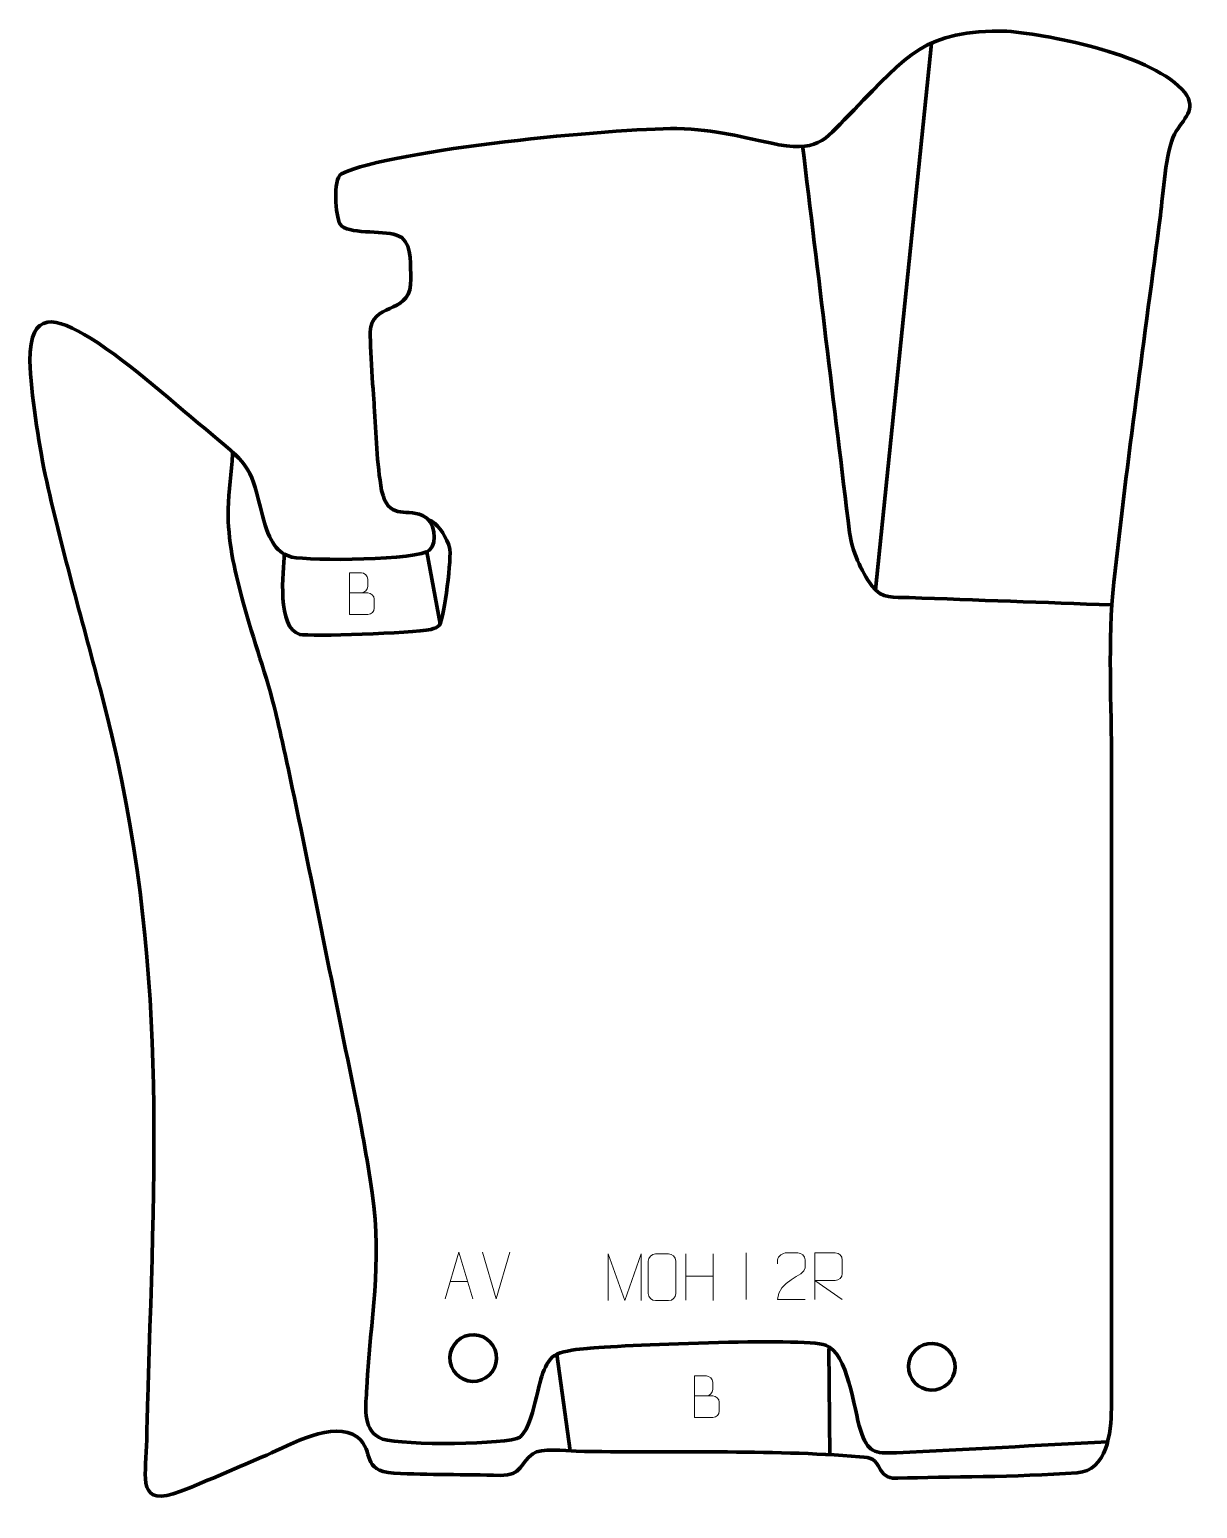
# Model space of a CAD drawing. Header units: millimetres. Extents: x 912 to 1538, y -83 to 709.
import ezdxf

# ---------------------------------------------------------------- set-up
doc = ezdxf.new("R2010")
doc.units = ezdxf.units.MM
doc.header["$MEASUREMENT"] = 0
doc.layers.add('layer 1', color=7, linetype='Continuous', plot=False)
doc.layers.add('layer 2', color=7, linetype='Continuous')
doc.layers.add('layer 3', color=7, linetype='Continuous')

msp = doc.modelspace()

# ---------------------------------------------------------------- linework, layer by layer
at = {"layer": 'layer 1', "color": 250, "lineweight": 9}
for points, knots in [([(1083.2354, 407.4702), (1086.4944, 407.4706), (1089.7538, 407.4706), (1093.0135, 407.4702), (1093.0135, 407.4702), (1094.7828, 407.4547), (1096.5057, 405.8997), (1096.5057, 404.0639), (1096.5057, 404.0639), (1096.5054, 403.0531), (1096.5054, 400.3218), (1096.5057, 399.3107), (1096.5057, 399.3107), (1096.5216, 397.6466), (1095.1403, 395.8428), (1093.0609, 395.858), (1093.0609, 395.858), (1089.8009, 395.8583), (1086.5412, 395.8583), (1083.2819, 395.858), (1083.2819, 395.858), (1083.2819, 403.3084), (1083.2819, 410.7585), (1083.2819, 418.2083), (1083.2819, 418.2083), (1085.408, 418.2083), (1087.5344, 418.2083), (1089.6609, 418.2083), (1089.6609, 418.2083), (1091.1664, 418.2241), (1093.0444, 416.5129), (1093.0603, 414.7552), (1093.0603, 414.7552), (1093.0599, 412.9046), (1093.0599, 412.7739), (1093.0603, 410.923), (1093.0603, 410.923), (1093.0757, 409.0724), (1091.4148, 407.4547), (1089.6144, 407.4702)], [0, 0, 0, 0, 0.09090909, 0.09090909, 0.09090909, 0.09090909, 0.18181818, 0.18181818, 0.18181818, 0.18181818, 0.27272727, 0.27272727, 0.27272727, 0.27272727, 0.36363636, 0.36363636, 0.36363636, 0.36363636, 0.45454545, 0.45454545, 0.45454545, 0.45454545, 0.54545455, 0.54545455, 0.54545455, 0.54545455, 0.63636364, 0.63636364, 0.63636364, 0.63636364, 0.72727273, 0.72727273, 0.72727273, 0.72727273, 0.81818182, 0.81818182, 0.81818182, 0.81818182, 1, 1, 1, 1]), ([(1134.4906, 29.2175), (1134.4906, 29.2175), (1141.8616, 54.171), (1141.8616, 54.171), (1141.8616, 54.171), (1141.8616, 54.171), (1149.4315, 29.2175), (1149.4315, 29.2175)], [0, 0, 0, 0, 0.33333333, 0.33333333, 0.33333333, 0.33333333, 1, 1, 1, 1]), ([(1221.9617, 28.298), (1221.9617, 28.298), (1221.9617, 53.2559), (1221.9617, 53.2559), (1221.9617, 53.2559), (1221.9617, 53.2559), (1230.8868, 28.298), (1230.8868, 28.298), (1230.8868, 28.298), (1230.8868, 28.298), (1239.6467, 53.2554), (1239.6467, 53.2554), (1239.6467, 53.2554), (1239.6467, 53.2554), (1239.6467, 28.298), (1239.6467, 28.298)], [0, 0, 0, 0, 0.2, 0.2, 0.2, 0.2, 0.4, 0.4, 0.4, 0.4, 0.6, 0.6, 0.6, 0.6, 1, 1, 1, 1]), ([(1247.2846, 53.2534), (1249.6103, 53.2534), (1251.9364, 53.2534), (1254.2625, 53.2534), (1254.2625, 53.2534), (1256.2091, 53.289), (1258.2005, 51.7974), (1258.2272, 49.3598), (1258.2272, 49.3598), (1258.2268, 43.6129), (1258.2268, 37.8656), (1258.2272, 32.1179), (1258.2272, 32.1179), (1258.0874, 29.7945), (1256.4102, 28.3149), (1254.2625, 28.3041), (1254.2625, 28.3041), (1251.9306, 28.3045), (1249.5987, 28.3045), (1247.2672, 28.3041), (1247.2672, 28.3041), (1245.3422, 28.1987), (1243.3701, 30.0832), (1243.3813, 32.1005), (1243.3813, 32.1005), (1243.3816, 37.8706), (1243.3816, 43.6403), (1243.3813, 49.4096), (1243.3813, 49.4096), (1243.3855, 51.5477), (1245.1322, 53.2669), (1247.2846, 53.2534)], [0, 0, 0, 0, 0.11111111, 0.11111111, 0.11111111, 0.11111111, 0.22222222, 0.22222222, 0.22222222, 0.22222222, 0.33333333, 0.33333333, 0.33333333, 0.33333333, 0.44444444, 0.44444444, 0.44444444, 0.44444444, 0.55555556, 0.55555556, 0.55555556, 0.55555556, 0.66666667, 0.66666667, 0.66666667, 0.66666667, 0.77777778, 0.77777778, 0.77777778, 0.77777778, 1, 1, 1, 1]), ([(1327.4612, 28.8918), (1322.5468, 28.8921), (1317.6324, 28.8921), (1312.7183, 28.8918), (1312.7183, 28.8918), (1312.7183, 38.8241), (1327.3693, 41.4653), (1327.4612, 45.7756), (1327.4612, 45.7756), (1327.4609, 47.1997), (1327.4609, 48.6234), (1327.4612, 50.0467), (1327.4612, 50.0467), (1327.4443, 52.1238), (1325.3215, 53.8486), (1323.6505, 53.8659), (1323.6505, 53.8659), (1321.5773, 53.8655), (1319.5044, 53.8655), (1317.432, 53.8659), (1317.432, 53.8659), (1315.6099, 53.8824), (1312.7852, 52.0903), (1312.7183, 49.9967), (1312.7183, 49.9967), (1312.7183, 49.9967), (1312.7183, 47.9419), (1312.7183, 47.9419)], [0, 0, 0, 0, 0.125, 0.125, 0.125, 0.125, 0.25, 0.25, 0.25, 0.25, 0.375, 0.375, 0.375, 0.375, 0.5, 0.5, 0.5, 0.5, 0.625, 0.625, 0.625, 0.625, 0.75, 0.75, 0.75, 0.75, 1, 1, 1, 1]), ([(1332.7577, 28.9022), (1332.7577, 28.9022), (1332.7577, 53.8557), (1332.7577, 53.8557), (1332.7577, 53.8557), (1336.3525, 53.8557), (1339.948, 53.8557), (1343.5432, 53.8557), (1343.5432, 53.8557), (1345.8685, 53.818), (1347.4258, 52.328), (1347.4217, 49.9616), (1347.4217, 49.9616), (1347.4213, 47.9261), (1347.4213, 44.8667), (1347.4217, 42.8307), (1347.4217, 42.8307), (1347.4152, 40.9552), (1345.6029, 39.0134), (1343.5934, 38.9943), (1343.5934, 38.9943), (1343.5934, 38.9943), (1332.7577, 38.9943), (1332.7577, 38.9943), (1332.7577, 38.9943), (1332.7577, 38.9943), (1347.4124, 28.9022), (1347.4124, 28.9022)], [0, 0, 0, 0, 0.125, 0.125, 0.125, 0.125, 0.25, 0.25, 0.25, 0.25, 0.375, 0.375, 0.375, 0.375, 0.5, 0.5, 0.5, 0.5, 0.625, 0.625, 0.625, 0.625, 0.75, 0.75, 0.75, 0.75, 1, 1, 1, 1]), ([(1268.1799, -22.7426), (1271.4389, -22.7422), (1274.6983, -22.7422), (1277.958, -22.7426), (1277.958, -22.7426), (1279.7273, -22.7581), (1281.4502, -24.3131), (1281.4502, -26.1489), (1281.4502, -26.1489), (1281.4499, -27.1597), (1281.4499, -29.891), (1281.4502, -30.9021), (1281.4502, -30.9021), (1281.4661, -32.5662), (1280.0848, -34.37), (1278.0054, -34.3548), (1278.0054, -34.3548), (1274.7454, -34.3545), (1271.4857, -34.3545), (1268.2264, -34.3548), (1268.2264, -34.3548), (1268.2264, -26.9044), (1268.2264, -19.4543), (1268.2264, -12.0045), (1268.2264, -12.0045), (1270.3525, -12.0045), (1272.4789, -12.0045), (1274.6054, -12.0045), (1274.6054, -12.0045), (1276.1109, -11.9887), (1277.9889, -13.6999), (1278.0048, -15.4576), (1278.0048, -15.4576), (1278.0044, -17.3082), (1278.0044, -17.4389), (1278.0048, -19.2898), (1278.0048, -19.2898), (1278.0202, -21.1404), (1276.3593, -22.7581), (1274.5589, -22.7426)], [0, 0, 0, 0, 0.09090909, 0.09090909, 0.09090909, 0.09090909, 0.18181818, 0.18181818, 0.18181818, 0.18181818, 0.27272727, 0.27272727, 0.27272727, 0.27272727, 0.36363636, 0.36363636, 0.36363636, 0.36363636, 0.45454545, 0.45454545, 0.45454545, 0.45454545, 0.54545455, 0.54545455, 0.54545455, 0.54545455, 0.63636364, 0.63636364, 0.63636364, 0.63636364, 0.72727273, 0.72727273, 0.72727273, 0.72727273, 0.81818182, 0.81818182, 0.81818182, 0.81818182, 1, 1, 1, 1])]:
    msp.add_open_spline(points, degree=3, knots=knots, dxfattribs=at)
for points in [[(1161.8501, 29.2102), (1161.8501, 29.2102), (1154.5283, 54.1638), (1154.5283, 54.1638)], [(1169.172, 54.1638), (1169.172, 54.1638), (1161.8502, 29.2102), (1161.8502, 29.2102)], [(1263.4825, 53.2537), (1263.4825, 53.2537), (1263.4825, 28.4762), (1263.4825, 28.4762)], [(1278.1258, 53.2537), (1278.1258, 53.2537), (1278.1258, 28.3002), (1278.1258, 28.3002)], [(1295.8042, 53.8587), (1295.8042, 53.8587), (1295.8042, 28.8846), (1295.8042, 28.8846)], [(1263.4825, 41.3714), (1263.4825, 41.3714), (1278.1258, 41.3718), (1278.1258, 41.3718)], [(1137.2132, 38.4669), (1137.2132, 38.4669), (1146.7089, 38.4669), (1146.7089, 38.4669)]]:
    msp.add_open_spline(points, degree=3, dxfattribs=at)
at = {"layer": 'layer 2', "color": 140, "lineweight": 158}
for points in [[(1365.1581, 409.0197), (1365.1581, 409.0197), (1395.1981, 701.9813), (1395.1981, 701.9813)], [(1124.6814, 429.4346), (1124.6814, 429.4346), (1131.873, 390.933), (1131.873, 390.933)], [(1340.21, 2.5793), (1340.21, 2.5793), (1340.6515, -54.6976), (1340.6515, -54.6976)], [(1194.4174, -0.3928), (1194.4174, -0.3928), (1201.4829, -52.2308), (1201.4829, -52.2308)]]:
    msp.add_open_spline(points, degree=3, dxfattribs=at)
for points, knots in [([(1326.1046, 647.0567), (1334.5095, 577.9694), (1342.8177, 508.8569), (1351.3048, 439.7816), (1351.3048, 439.7816), (1352.5044, 430.0176), (1357.4711, 419.1554), (1363.2555, 411.2327), (1363.2555, 411.2327), (1368.621, 403.8837), (1375.0627, 405.2537), (1383.1806, 404.9417), (1383.1806, 404.9417), (1419.4329, 403.5483), (1455.6927, 402.2724), (1491.9498, 401.0071)], [0, 0, 0, 0, 0.2, 0.2, 0.2, 0.2, 0.4, 0.4, 0.4, 0.4, 0.6, 0.6, 0.6, 0.6, 1, 1, 1, 1]), ([(1489.6367, -47.3966), (1451.9231, -49.2906), (1414.1918, -51.4628), (1376.4765, -53.2286), (1376.4765, -53.2286), (1364.3962, -53.7941), (1361.1321, -52.9875), (1357.1402, -41.0328), (1357.1402, -41.0328), (1353.6341, -29.9316), (1350.4915, 0.3531), (1338.4801, 4.4757), (1338.4801, 4.4757), (1326.4906, 8.5907), (1225.622, 4.1808), (1210.5734, 2.6903), (1210.5734, 2.6903), (1205.9802, 2.2354), (1198.6306, 1.4728), (1194.4174, -0.3928), (1194.4174, -0.3928), (1187.0857, -3.9712), (1185.345, -16.0084), (1183.47, -23.3253), (1183.47, -23.3253), (1181.8558, -29.6009), (1179.6045, -40.489), (1174.682, -44.9159), (1174.682, -44.9159), (1168.0094, -48.9507), (1112.297, -49.4144), (1100.9491, -45.8699), (1100.9491, -45.8699), (1090.2307, -41.964), (1091.9352, -29.7297), (1092.3525, -20.3383), (1092.3525, -20.3383), (1092.3525, -20.3383), (1092.4369, -18.4397), (1092.4369, -18.4397), (1092.4369, -18.4397), (1094.3947, 19.6231), (1101.0012, 46.9106), (1095.3341, 86.0705), (1095.3341, 86.0705), (1092.5716, 105.1595), (1089.5081, 122.4332), (1085.5987, 141.3), (1085.5987, 141.3), (1073.6894, 198.7739), (1062.5206, 256.3441), (1050.2782, 313.7724), (1050.2782, 313.7724), (1048.1933, 323.5373), (1046.0089, 333.2636), (1043.7008, 342.9782), (1043.7008, 342.9782), (1038.9889, 362.5781), (1031.6279, 382.4924), (1026.2347, 402.2249), (1026.2347, 402.2249), (1022.1662, 417.1106), (1018.4097, 433.1619), (1018.136, 448.6357), (1018.136, 448.6357), (1018.1586, 458.3348), (1019.4283, 468.3429), (1020.2505, 478.0276), (1020.2505, 478.0276), (1020.3638, 479.6257), (1020.4771, 481.2238), (1020.5906, 482.8219)], [0, 0, 0, 0, 0.05263158, 0.05263158, 0.05263158, 0.05263158, 0.10526316, 0.10526316, 0.10526316, 0.10526316, 0.15789474, 0.15789474, 0.15789474, 0.15789474, 0.21052632, 0.21052632, 0.21052632, 0.21052632, 0.26315789, 0.26315789, 0.26315789, 0.26315789, 0.31578947, 0.31578947, 0.31578947, 0.31578947, 0.36842105, 0.36842105, 0.36842105, 0.36842105, 0.42105263, 0.42105263, 0.42105263, 0.42105263, 0.47368421, 0.47368421, 0.47368421, 0.47368421, 0.52631579, 0.52631579, 0.52631579, 0.52631579, 0.57894737, 0.57894737, 0.57894737, 0.57894737, 0.63157895, 0.63157895, 0.63157895, 0.63157895, 0.68421053, 0.68421053, 0.68421053, 0.68421053, 0.73684211, 0.73684211, 0.73684211, 0.73684211, 0.78947368, 0.78947368, 0.78947368, 0.78947368, 0.84210526, 0.84210526, 0.84210526, 0.84210526, 0.89473684, 0.89473684, 0.89473684, 0.89473684, 1, 1, 1, 1]), ([(1048.2579, 428.2532), (1047.7152, 418.7552), (1044.1873, 388.7493), (1056.5474, 385.1667), (1056.5474, 385.1667), (1062.3076, 384.0731), (1116.7157, 385.6878), (1126.7472, 387.9004), (1126.7472, 387.9004), (1128.8523, 388.3646), (1130.671, 389.021), (1131.4054, 390.2131), (1131.4054, 390.2131), (1134.1641, 394.6911), (1138.1591, 427.1687), (1136.868, 431.7843), (1136.868, 431.7843), (1135.6934, 435.9837), (1131.4108, 443.63), (1127.4975, 445.7196), (1127.4975, 445.7196), (1127.4975, 445.7196), (1125.531, 446.6188), (1125.531, 446.6188)], [0, 0, 0, 0, 0.14285714, 0.14285714, 0.14285714, 0.14285714, 0.28571429, 0.28571429, 0.28571429, 0.28571429, 0.42857143, 0.42857143, 0.42857143, 0.42857143, 0.57142857, 0.57142857, 0.57142857, 0.57142857, 0.71428571, 0.71428571, 0.71428571, 0.71428571, 1, 1, 1, 1])]:
    msp.add_open_spline(points, degree=3, knots=knots, dxfattribs=at)
at = {"layer": 'layer 2', "color": 142, "lineweight": 200}
for points in [[(1149.1356, -14.9822), (1142.236, -14.7488), (1136.832, -8.9664), (1137.0653, -2.0668), (1137.0653, -2.0668), (1137.2987, 4.8328), (1143.0811, 10.2369), (1149.9807, 10.0035), (1149.9807, 10.0035), (1156.8803, 9.7702), (1162.2844, 3.9877), (1162.051, -2.9119), (1162.051, -2.9119), (1161.8177, -9.8114), (1156.0353, -15.2155), (1149.1356, -14.9822)], [(1394.9821, -19.6576), (1388.0825, -19.4243), (1382.6784, -13.6418), (1382.9118, -6.7422), (1382.9118, -6.7422), (1383.1451, 0.1573), (1388.9275, 5.5615), (1395.8272, 5.3281), (1395.8272, 5.3281), (1402.7268, 5.0947), (1408.1308, -0.6877), (1407.8975, -7.5873), (1407.8975, -7.5873), (1407.6641, -14.4869), (1401.8817, -19.891), (1394.9821, -19.6576)]]:
    msp.add_open_spline(points, degree=3, knots=[0, 0, 0, 0, 0.2, 0.2, 0.2, 0.2, 0.4, 0.4, 0.4, 0.4, 0.6, 0.6, 0.6, 0.6, 1, 1, 1, 1], dxfattribs=at)
at = {"layer": 'layer 3', "color": 242, "lineweight": 158}
msp.add_open_spline([(1116.07, 578.3267), (1115.8096, 585.3815), (1116.8167, 596.4108), (1108.5049, 599.1332), (1108.5049, 599.1332), (1100.4206, 601.7812), (1082.0802, 599.3936), (1078.1794, 604.8992), (1078.1794, 604.8992), (1075.7283, 609.5167), (1074.2132, 628.6952), (1078.8808, 631.9762), (1078.8808, 631.9762), (1106.7276, 645.0946), (1224.6344, 656.2843), (1258.751, 656.2137), (1258.751, 656.2137), (1280.2785, 655.683), (1292.9107, 651.6485), (1313.3034, 647.5555), (1313.3034, 647.5555), (1336.6274, 643.7719), (1338.1116, 651.047), (1353.7021, 666.2127), (1353.7021, 666.2127), (1382.1671, 695.39), (1391.499, 709.2279), (1435.5701, 708.3602), (1435.5701, 708.3602), (1460.7986, 706.2209), (1514.4847, 695.4083), (1531.0257, 675.5517), (1531.0257, 675.5517), (1537.8002, 666.2568), (1530.2136, 661.5862), (1525.5208, 653.2514), (1525.5208, 653.2514), (1520.5341, 643.5326), (1519.4931, 621.4), (1517.9586, 609.5769), (1517.9586, 609.5769), (1509.4627, 544.1898), (1500.0947, 478.728), (1492.9963, 413.1844), (1492.9963, 413.1844), (1489.6054, 381.8741), (1491.7491, 347.294), (1491.7775, 315.608), (1491.7775, 315.608), (1491.7559, 200.5476), (1491.7722, 85.4872), (1491.6477, -29.5731), (1491.6477, -29.5731), (1491.5243, -42.549), (1489.3527, -62.7378), (1473.2637, -63.9404), (1473.2637, -63.9404), (1439.8637, -66.4371), (1404.5916, -65.9565), (1377.1391, -66.862), (1377.1391, -66.862), (1373.2342, -66.9908), (1369.9371, -66.2116), (1367.8802, -62.2915), (1367.8802, -62.2915), (1364.7918, -56.4058), (1363.6082, -55.9399), (1356.6822, -55.3589), (1356.6822, -55.3589), (1308.8884, -51.3496), (1253.379, -53.5315), (1204.6805, -52.3847), (1204.6805, -52.3847), (1198.6694, -52.2431), (1186.0809, -50.5288), (1181.4436, -53.7531), (1181.4436, -53.7531), (1174.8482, -58.3391), (1175.7918, -65.6499), (1163.9804, -65.3483), (1163.9804, -65.3483), (1145.1753, -64.889), (1125.7565, -65.0287), (1107.0584, -64.1482), (1107.0584, -64.1482), (1088.7352, -62.6105), (1097.2655, -52.9165), (1087.4547, -44.8415), (1087.4547, -44.8415), (1074.4755, -35.4335), (1051.6658, -49.0696), (1038.8714, -54.4374), (1038.8714, -54.4374), (1023.6881, -60.8172), (1008.0412, -67.8895), (992.7906, -73.865), (992.7906, -73.865), (969.3427, -83.0523), (973.9252, -66.7972), (974.4222, -49.4588), (974.4222, -49.4588), (974.6658, -40.9609), (974.844, -32.4542), (975.0542, -23.9546), (975.0542, -23.9546), (979.2732, 113.9599), (985.7105, 220.1208), (949.529, 356.2438), (949.529, 356.2438), (939.4725, 394.1053), (928.5694, 432.5107), (920.0858, 470.7088), (920.0858, 470.7088), (916.5374, 488.6278), (912.4483, 513.7846), (911.9334, 531.8464), (911.9334, 531.8464), (911.7157, 559.4927), (926.2042, 555.1052), (944.3404, 543.9079), (944.3404, 543.9079), (967.0341, 529.5607), (989.1082, 509.014), (1010.0697, 491.8079), (1010.0697, 491.8079), (1030.0393, 475.3903), (1030.5459, 473.903), (1036.572, 448.8257), (1036.572, 448.8257), (1040.2284, 434.3746), (1044.8197, 428.6586), (1052.2372, 426.6448), (1052.2372, 426.6448), (1062.3666, 424.5173), (1120.411, 424.7709), (1126.1781, 430.3449), (1126.1781, 430.3449), (1130.4777, 434.5006), (1129.3034, 446.042), (1122.3548, 448.8892), (1122.3548, 448.8892), (1112.4264, 452.9573), (1104.1424, 446.2705), (1100.4611, 462.3368), (1100.4611, 462.3368), (1097.854, 476.7465), (1097.478, 492.7595), (1096.5376, 507.4434), (1096.5376, 507.4434), (1096.0187, 514.9654), (1093.537, 545.1018), (1094.6592, 550.0365), (1094.6592, 550.0365), (1097.6034, 562.9828), (1116.6748, 556.8151), (1116.1417, 575.7746), (1116.1417, 575.7746), (1116.1417, 575.7746), (1116.07, 578.3267), (1116.07, 578.3267)], degree=3, knots=[0, 0, 0, 0, 0.02439024, 0.02439024, 0.02439024, 0.02439024, 0.04878049, 0.04878049, 0.04878049, 0.04878049, 0.07317073, 0.07317073, 0.07317073, 0.07317073, 0.09756098, 0.09756098, 0.09756098, 0.09756098, 0.12195122, 0.12195122, 0.12195122, 0.12195122, 0.14634146, 0.14634146, 0.14634146, 0.14634146, 0.17073171, 0.17073171, 0.17073171, 0.17073171, 0.19512195, 0.19512195, 0.19512195, 0.19512195, 0.2195122, 0.2195122, 0.2195122, 0.2195122, 0.24390244, 0.24390244, 0.24390244, 0.24390244, 0.26829268, 0.26829268, 0.26829268, 0.26829268, 0.29268293, 0.29268293, 0.29268293, 0.29268293, 0.31707317, 0.31707317, 0.31707317, 0.31707317, 0.34146341, 0.34146341, 0.34146341, 0.34146341, 0.36585366, 0.36585366, 0.36585366, 0.36585366, 0.3902439, 0.3902439, 0.3902439, 0.3902439, 0.41463415, 0.41463415, 0.41463415, 0.41463415, 0.43902439, 0.43902439, 0.43902439, 0.43902439, 0.46341463, 0.46341463, 0.46341463, 0.46341463, 0.48780488, 0.48780488, 0.48780488, 0.48780488, 0.51219512, 0.51219512, 0.51219512, 0.51219512, 0.53658537, 0.53658537, 0.53658537, 0.53658537, 0.56097561, 0.56097561, 0.56097561, 0.56097561, 0.58536585, 0.58536585, 0.58536585, 0.58536585, 0.6097561, 0.6097561, 0.6097561, 0.6097561, 0.63414634, 0.63414634, 0.63414634, 0.63414634, 0.65853659, 0.65853659, 0.65853659, 0.65853659, 0.68292683, 0.68292683, 0.68292683, 0.68292683, 0.70731707, 0.70731707, 0.70731707, 0.70731707, 0.73170732, 0.73170732, 0.73170732, 0.73170732, 0.75609756, 0.75609756, 0.75609756, 0.75609756, 0.7804878, 0.7804878, 0.7804878, 0.7804878, 0.80487805, 0.80487805, 0.80487805, 0.80487805, 0.82926829, 0.82926829, 0.82926829, 0.82926829, 0.85365854, 0.85365854, 0.85365854, 0.85365854, 0.87804878, 0.87804878, 0.87804878, 0.87804878, 0.90243902, 0.90243902, 0.90243902, 0.90243902, 0.92682927, 0.92682927, 0.92682927, 0.92682927, 0.95121951, 0.95121951, 0.95121951, 0.95121951, 1, 1, 1, 1], dxfattribs=at)

doc.saveas('drawing.dxf')
